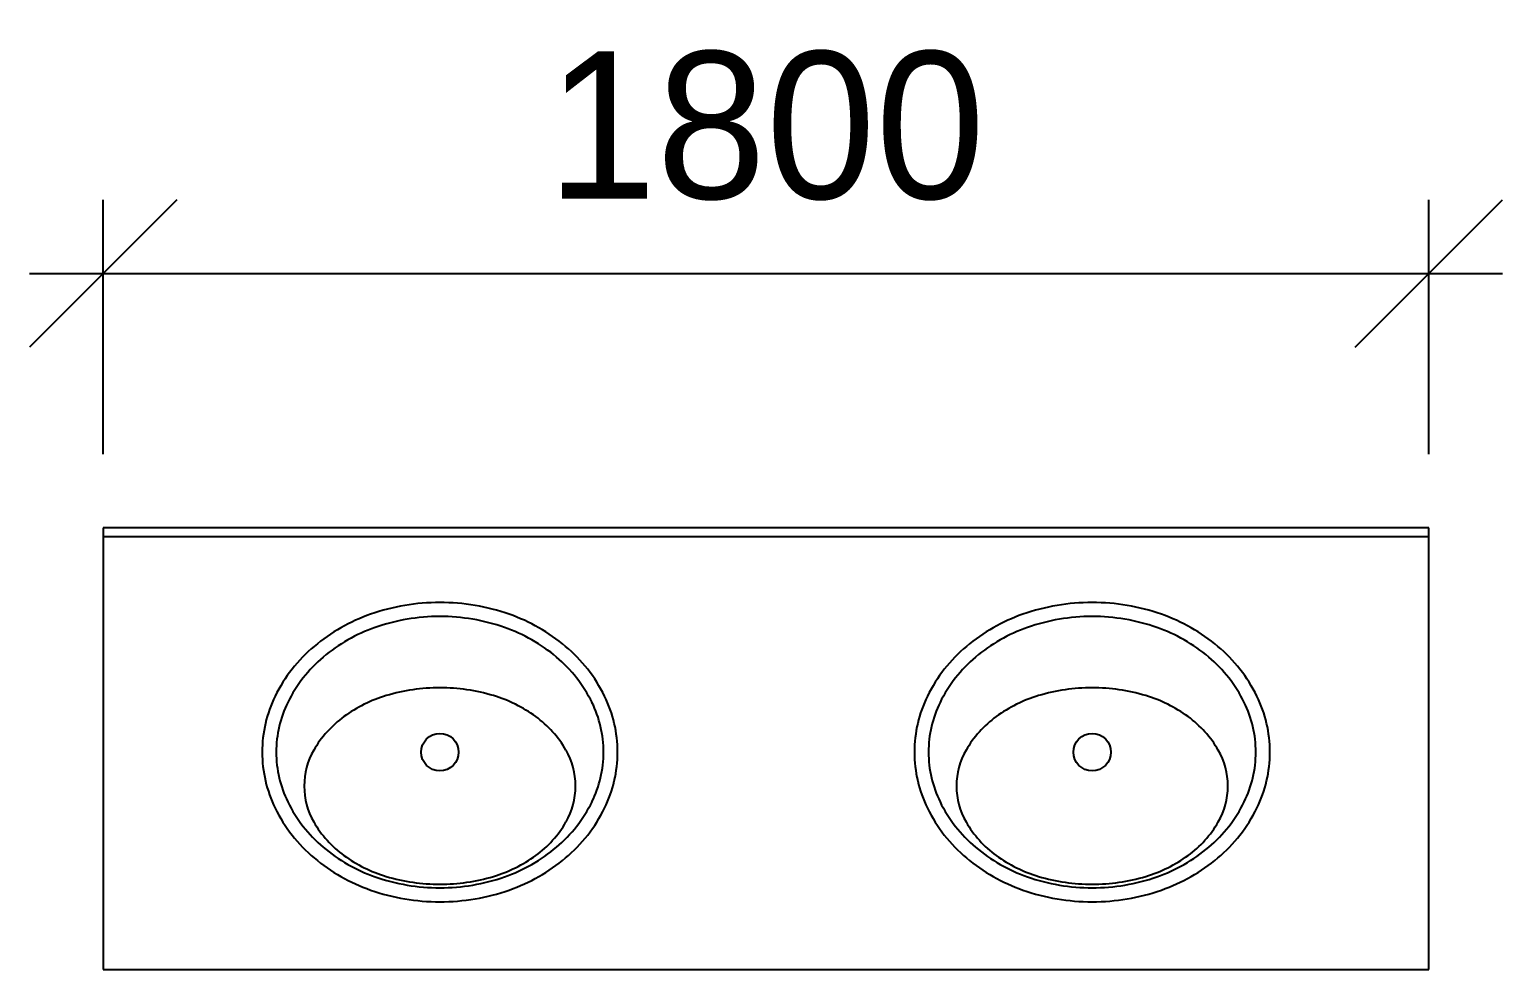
# Model space of a CAD drawing. Header units: millimetres. Extents: x 3103 to 179340, y -10977 to 70536.
# Drawn here: x 32237 to 34237, y -6212 to -4936 of the extents above; entities that cross this region are included whole.
import ezdxf

# ---------------------------------------------------------------- set-up
doc = ezdxf.new("R2010")
doc.units = ezdxf.units.MM
doc.header["$LTSCALE"] = 0.5
doc.layers.add('RAZMER', color=5, linetype='Continuous')
doc.layers.add('SANTEH', color=30, linetype='Continuous')
doc.styles.add('WROMLATS', font='wromlats.shx', dxfattribs={"bigfont": 'bigfont.shx'})
doc.dimstyles.new('juka', dxfattribs={"dimscale": 100, "dimtxt": 2, "dimasz": 2, "dimexe": 1, "dimexo": 1, "dimgap": 1, "dimtad": 1, "dimtoh": 1, "dimdec": 0, "dimzin": 0, "dimdsep": 46, "dimtxsty": 'WROMLATS', "dimblk": 'OBLIQUE', "dimcen": -3, "dimdle": 1, "dimclrd": 256, "dimclre": 256, "dimclrt": 256, "dimadec": 0, "dimazin": 0, "dimtfac": 1, "dimtdec": 0, "dimtix": 1, "dimtmove": 2, "dimatfit": 3, "dimldrblk": 'ORIGIN2', "dimfxl": 1, "dimtvp": 2.5, "dimtolj": 1, "dimtzin": 0, "dimarcsym": 0})

# ---------------------------------------------------------------- blocks, each defined once
blk = doc.blocks.new('r2')
at = {"layer": 'SANTEH', "ltscale": 5}
for p, q in [((0, 0), (0, -600)), ((1800, 0), (0, 0)), ((1800, -600), (1800, 0)), ((0, -12), (1800, -12)), ((0, -600), (1800, -600))]:
    blk.add_line(p, q, dxfattribs=at)
for centre in [(457.2, -304.8, 860), (1342.8, -304.8, 860)]:
    blk.add_circle(centre, 25.4, dxfattribs=at)
for centre, radius, start, end in [((443.1, -347, 860), 243, 109.2294, 130.1009), ((457.2, -387.4, 860), 285.8, 90, 109.2294), ((457.2, -387.4, 860), 285.8, 70.7706, 90), ((471.3, -347, 860), 243, 49.8991, 70.7706), ((1328.7, -347, 860), 243, 109.2294, 130.1009), ((1342.8, -387.4, 860), 285.8, 90, 109.2294), ((1342.8, -387.4, 860), 285.8, 70.7706, 90), ((1356.9, -347, 860), 243, 49.8991, 70.7706), ((443.1, -347, 860), 224, 109.2294, 130.1009), ((457.2, -387.4, 860), 266.8, 90, 109.2294), ((457.2, -387.4, 860), 266.8, 70.7706, 90), ((471.3, -347, 860), 224, 49.8991, 70.7706), ((1328.7, -347, 860), 224, 109.2294, 130.1009), ((1342.8, -387.4, 860), 266.8, 90, 109.2294), ((1342.8, -387.4, 860), 266.8, 70.7706, 90), ((1356.9, -347, 860), 224, 49.8991, 70.7706), ((421.4, -321.3, 860), 209.4, 130.1009, 153.8084), ((421.4, -321.3, 860), 190.3, 130.1009, 153.8084), ((493, -321.3, 860), 190.3, 26.1916, 49.8991), ((493, -321.3, 860), 209.4, 26.1916, 49.8991), ((1307, -321.3, 860), 209.4, 130.1009, 153.8084), ((1307, -321.3, 860), 190.3, 130.1009, 153.8084), ((1378.6, -321.3, 860), 190.3, 26.1916, 49.8991), ((1378.6, -321.3, 860), 209.4, 26.1916, 49.8991), ((457.2, -470.7, 860), 253.3, 90, 106.7049), ((457.2, -470.7, 860), 253.3, 73.2951, 90), ((1342.8, -470.7, 860), 253.3, 90, 106.7049), ((1342.8, -470.7, 860), 253.3, 73.2951, 90), ((388, -304.8, 860), 172.1, 153.8084, 180), ((388, -304.8, 860), 153, 153.8084, 180), ((439.5, -411.8, 860), 191.8, 106.7049, 125.9242), ((474.9, -411.8, 860), 191.8, 54.0758, 73.2951), ((526.4, -304.8, 860), 153, 0, 26.1916), ((526.4, -304.8, 860), 172.1, 0, 26.1916), ((1273.6, -304.8, 860), 172.1, 153.8084, 180), ((1273.6, -304.8, 860), 153, 153.8084, 180), ((1325.1, -411.8, 860), 191.8, 106.7049, 125.9242), ((1360.5, -411.8, 860), 191.8, 54.0758, 73.2951), ((1412, -304.8, 860), 153, 0, 26.1916), ((1412, -304.8, 860), 172.1, 0, 26.1916), ((412.5, -374.5, 860), 145.7, 125.9242, 150.2432), ((501.9, -374.5, 860), 145.7, 29.7568, 54.0758), ((1298.1, -374.5, 860), 145.7, 125.9242, 150.2432), ((1387.5, -374.5, 860), 145.7, 29.7568, 54.0758), ((388, -304.8, 860), 172.1, 180, 206.1916), ((388, -304.8, 860), 153, 180, 206.1916), ((371.1, -350.8, 860), 98.1, 150.2432, 180), ((543.3, -350.8, 860), 98.1, 0, 29.7568), ((526.4, -304.8, 860), 153, 333.8084, 0), ((526.4, -304.8, 860), 172.1, 333.8084, 0), ((1273.6, -304.8, 860), 172.1, 180, 206.1916), ((1273.6, -304.8, 860), 153, 180, 206.1916), ((1256.7, -350.8, 860), 98.1, 150.2432, 180), ((1428.9, -350.8, 860), 98.1, 0, 29.7568), ((1412, -304.8, 860), 153, 333.8084, 0), ((1412, -304.8, 860), 172.1, 333.8084, 0), ((371.1, -350.8, 860), 98.1, 180, 209.7568), ((543.3, -350.8, 860), 98.1, 330.2432, 0), ((1256.7, -350.8, 860), 98.1, 180, 209.7568), ((1428.9, -350.8, 860), 98.1, 330.2432, 0), ((421.4, -288.3, 860), 190.3, 206.1916, 229.8991), ((493, -288.3, 860), 190.3, 310.1009, 333.8084), ((1307, -288.3, 860), 190.3, 206.1916, 229.8991), ((1378.6, -288.3, 860), 190.3, 310.1009, 333.8084), ((421.4, -288.3, 860), 209.4, 206.1916, 229.8991), ((412.5, -327.2, 860), 145.7, 209.7568, 234.0758), ((501.9, -327.2, 860), 145.7, 305.9242, 330.2432), ((493, -288.3, 860), 209.4, 310.1009, 333.8084), ((1307, -288.3, 860), 209.4, 206.1916, 229.8991), ((1298.1, -327.2, 860), 145.7, 209.7568, 234.0758), ((1387.5, -327.2, 860), 145.7, 305.9242, 330.2432), ((1378.6, -288.3, 860), 209.4, 310.1009, 333.8084), ((443.1, -262.6, 860), 224, 229.8991, 250.7706), ((471.3, -262.6, 860), 224, 289.2294, 310.1009), ((1328.7, -262.6, 860), 224, 229.8991, 250.7706), ((1356.9, -262.6, 860), 224, 289.2294, 310.1009), ((443.1, -262.6, 860), 243, 229.8991, 250.7706), ((439.5, -289.8, 860), 191.8, 234.0758, 253.2951), ((474.9, -289.8, 860), 191.8, 286.7049, 305.9242), ((471.3, -262.6, 860), 243, 289.2294, 310.1009), ((1328.7, -262.6, 860), 243, 229.8991, 250.7706), ((1325.1, -289.8, 860), 191.8, 234.0758, 253.2951), ((1360.5, -289.8, 860), 191.8, 286.7049, 305.9242), ((1356.9, -262.6, 860), 243, 289.2294, 310.1009), ((457.2, -222.2, 860), 266.8, 250.7706, 270), ((457.2, -230.9, 860), 253.3, 253.2951, 270), ((457.2, -230.9, 860), 253.3, 270, 286.7049), ((457.2, -222.2, 860), 266.8, 270, 289.2294), ((1342.8, -222.2, 860), 266.8, 250.7706, 270), ((1342.8, -230.9, 860), 253.3, 253.2951, 270), ((1342.8, -230.9, 860), 253.3, 270, 286.7049), ((1342.8, -222.2, 860), 266.8, 270, 289.2294), ((457.2, -222.2, 860), 285.8, 250.7706, 270), ((457.2, -222.2, 860), 285.8, 270, 289.2294), ((1342.8, -222.2, 860), 285.8, 250.7706, 270), ((1342.8, -222.2, 860), 285.8, 270, 289.2294)]:
    blk.add_arc(centre, radius, start, end, dxfattribs=at)
blk = doc.blocks.new('_Oblique')
at = {"color": 0, "lineweight": -2}
blk.add_line((-0.5, -0.5), (0.5, 0.5), dxfattribs=at)
blk = doc.blocks.new('*D1481')
at = {"layer": 'Defpoints', "color": 0, "transparency": 16777216}
for p in [(34137.5, -5267.1), (32337.5, -5612.4), (34137.5, -5612.4)]:
    blk.add_point(p, dxfattribs=at)
at = {"layer": 'RAZMER', "lineweight": -2, "transparency": 16777216}
for p, q in [((32337.5, -5512.4), (32337.5, -5167.1)), ((34137.5, -5512.4), (34137.5, -5167.1)), ((32237.5, -5267.1), (34237.5, -5267.1))]:
    blk.add_line(p, q, dxfattribs=at)
at = {"layer": 'RAZMER', "lineweight": -2, "transparency": 16777216, "xscale": 200, "yscale": 200, "zscale": 200, "rotation": 180}
blk.add_blockref('_Oblique', (32337.5, -5267.1), dxfattribs=at)
at = {"layer": 'RAZMER', "lineweight": -2, "transparency": 16777216, "xscale": 200, "yscale": 200, "zscale": 200}
blk.add_blockref('_Oblique', (34137.5, -5267.1), dxfattribs=at)
at = {"layer": 'RAZMER', "transparency": 16777216, "insert": (33237.5, -5067.1), "char_height": 200, "attachment_point": 5, "style": 'WROMLATS'}
blk.add_mtext('\\A1;1800', dxfattribs=at)
blk = doc.blocks.new('_Origin2')
at = {"color": 0, "linetype": 'ByBlock', "lineweight": -2}
blk.add_line((-0.5, 0), (-1, 0), dxfattribs=at)
for radius in [0.5, 0.25]:
    blk.add_circle((0, 0), radius, dxfattribs=at)

msp = doc.modelspace()

# ---------------------------------------------------------------- block references
at = {"layer": 'SANTEH'}
msp.add_blockref('r2', (32337.5, -5612.4), dxfattribs=at)

# ---------------------------------------------------------------- dimensions: what is measured, and where the dimension line sits
at = {"layer": 'RAZMER'}
dim = msp.add_linear_dim(base=(34137.5, -5267.1), p1=(32337.5, -5612.4), p2=(34137.5, -5612.4), dimstyle='juka', dxfattribs=at)
dim.commit()
dim.dimension.update_dxf_attribs({"geometry": '*D1481', "text_midpoint": (33237.5, -5067.1)})

doc.saveas('drawing.dxf')
